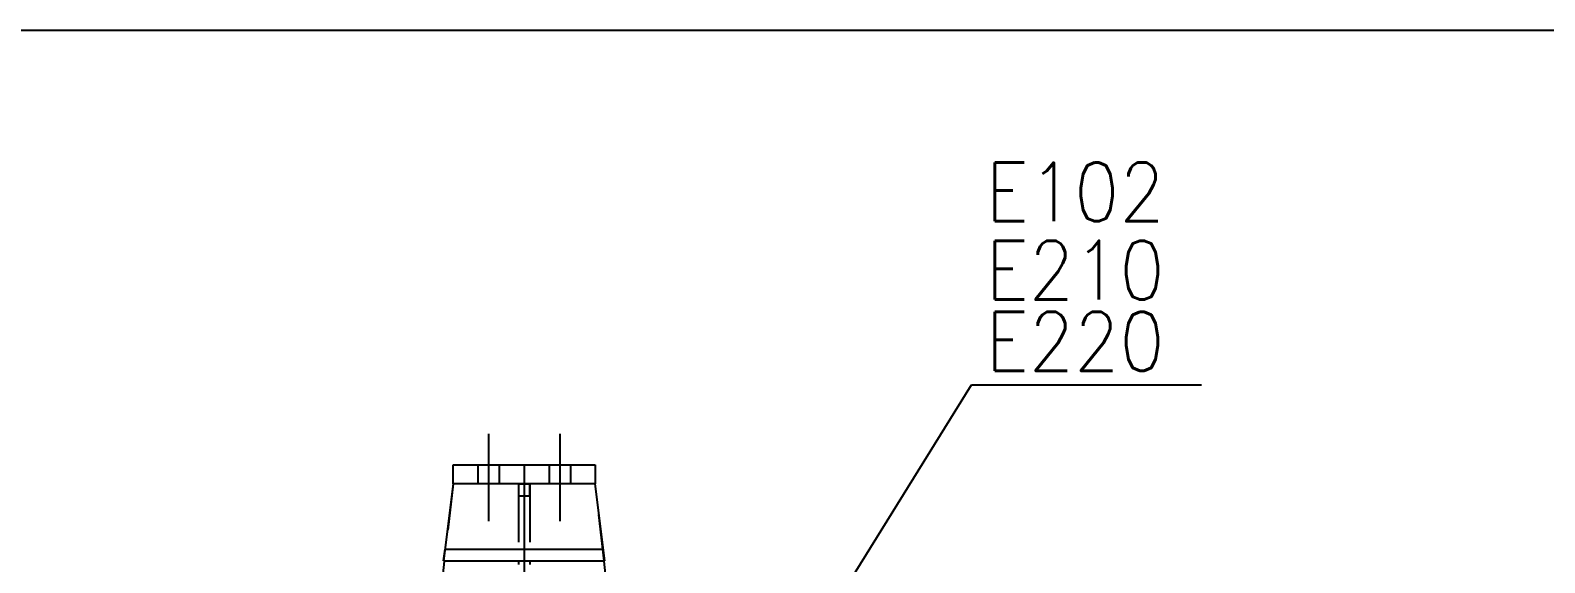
# Model space of a CAD drawing. Header units: millimetres. Extents: x 505 to 1346, y 20403 to 20997.
# Drawn here: x 1019.7 to 1083.6, y 20609.1 to 20631.6 of the extents above; entities that cross this region are included whole.
import ezdxf

# ---------------------------------------------------------------- set-up
doc = ezdxf.new("R2010")
doc.units = ezdxf.units.MM
doc.linetypes.add('DXK_LINE_DOT2', pattern=[3.9198, 1.9599, -1.9599])
doc.styles.add('RomanS', font='ROMANS__.TTF', dxfattribs={"height": 0.2})

# ---------------------------------------------------------------- blocks, each defined once
blk = doc.blocks.new('Part-110200292-57824 - 57739')
at = {"color": 7, "linetype": 'DXK_LINE_DOT2'}
for p, q in [((1037.541, 20612.456), (1037.169, 20609.206)), ((1043.541, 20612.456), (1037.541, 20612.456)), ((1043.917, 20609.206), (1043.541, 20612.456)), ((1037.152, 20609.056), (1037.123, 20608.806)), ((1037.123, 20608.806), (1037.123, 20606.901)), ((1043.963, 20608.806), (1043.934, 20609.056)), ((1043.963, 20606.901), (1043.963, 20608.806)), ((1037.123, 20606.901), (1037.147, 20606.746)), ((1043.938, 20606.746), (1043.963, 20606.901)), ((1037.468, 20606.425), (1037.623, 20606.401)), ((1043.463, 20606.401), (1037.623, 20606.401)), ((1043.463, 20606.401), (1043.617, 20606.425))]:
    blk.add_line(p, q, dxfattribs=at)
at = {"color": 3, "linetype": 'Continuous'}
for p, q in [((1037.169, 20609.206), (1037.152, 20609.056)), ((1043.934, 20609.056), (1043.917, 20609.206))]:
    blk.add_line(p, q, dxfattribs=at)
at = {"color": 7, "linetype": 'DXK_LINE_DOT2'}
for centre, start, end in [((1037.623, 20606.901), 197.99691, 251.99923), ((1043.463, 20606.901), 287.99923, 341.99691)]:
    blk.add_arc(centre, 0.5, start, end, dxfattribs=at)
blk = doc.blocks.new('Part-110200292-57826 - 57739')
at = {"color": 7, "linetype": 'DXK_LINE_DOT2'}
for p, q in [((1040.305, 20612.456), (1040.305, 20611.956)), ((1040.305, 20612.456), (1040.305, 20611.956)), ((1040.305, 20612.456), (1040.305, 20612.456)), ((1040.305, 20612.456), (1040.78, 20612.456)), ((1040.78, 20611.956), (1040.78, 20612.456)), ((1040.78, 20612.456), (1040.78, 20611.956)), ((1040.305, 20611.956), (1040.305, 20606.401)), ((1040.305, 20611.956), (1040.78, 20611.956)), ((1040.78, 20611.956), (1040.78, 20606.401)), ((1040.305, 20606.906), (1040.78, 20606.906)), ((1040.305, 20606.901), (1040.78, 20606.901)), ((1040.305, 20606.401), (1040.305, 20606.405)), ((1040.305, 20606.405), (1040.78, 20606.405)), ((1040.78, 20606.401), (1040.305, 20606.401)), ((1040.78, 20606.405), (1040.78, 20606.401))]:
    blk.add_line(p, q, dxfattribs=at)
at = {"color": 3, "linetype": 'Continuous'}
for p, q in [((1040.305, 20609.206), (1040.305, 20609.056)), ((1040.78, 20609.206), (1040.78, 20609.056))]:
    blk.add_line(p, q, dxfattribs=at)
blk = doc.blocks.new('Part-110200292-57835 - 57739')
at = {"color": 3, "linetype": 'Continuous'}
for p, q in [((1037.541, 20613.256), (1037.541, 20613.256)), ((1037.541, 20612.456), (1037.541, 20613.256)), ((1037.541, 20613.256), (1043.541, 20613.256)), ((1043.541, 20613.256), (1043.541, 20613.256)), ((1043.541, 20613.256), (1043.541, 20612.456)), ((1037.541, 20612.456), (1037.541, 20612.456)), ((1043.541, 20612.456), (1037.541, 20612.456)), ((1043.541, 20612.456), (1043.541, 20612.456))]:
    blk.add_line(p, q, dxfattribs=at)
at = {"color": 7, "linetype": 'DXK_LINE_DOT2'}
for p, q in [((1037.541, 20612.456), (1037.541, 20613.256)), ((1043.541, 20613.256), (1043.541, 20612.456))]:
    blk.add_line(p, q, dxfattribs=at)
blk = doc.blocks.new('Bolt-110200292-57836 - 57739')
at = {"color": 3, "linetype": 'Continuous'}
for p, q in [((1039.041, 20614.566), (1039.041, 20610.881)), ((1039.041, 20614.566), (1039.041, 20610.881)), ((1039.041, 20614.566), (1039.041, 20610.881)), ((1042.041, 20614.566), (1042.041, 20610.881)), ((1042.041, 20614.566), (1042.041, 20610.881)), ((1042.041, 20614.566), (1042.041, 20610.881)), ((1038.591, 20613.256), (1038.591, 20612.456)), ((1038.591, 20613.256), (1038.591, 20612.456)), ((1038.591, 20613.256), (1038.591, 20612.456)), ((1039.491, 20613.256), (1039.491, 20612.456)), ((1039.491, 20613.256), (1039.491, 20612.456)), ((1039.491, 20613.256), (1039.491, 20612.456)), ((1041.591, 20613.256), (1041.591, 20612.456)), ((1041.591, 20613.256), (1041.591, 20612.456)), ((1041.591, 20613.256), (1041.591, 20612.456)), ((1042.491, 20613.256), (1042.491, 20612.456)), ((1042.491, 20613.256), (1042.491, 20612.456)), ((1042.491, 20613.256), (1042.491, 20612.456))]:
    blk.add_line(p, q, dxfattribs=at)
blk = doc.blocks.new('Part-110200292-64307 - 57739')
at = {"color": 3, "linetype": 'Continuous'}
for p, q in [((1037.541, 20612.456), (1037.142, 20609.206)), ((1043.944, 20609.206), (1043.541, 20612.456)), ((1037.142, 20609.206), (1043.944, 20609.206)), ((1037.203, 20609.706), (1043.882, 20609.706))]:
    blk.add_line(p, q, dxfattribs=at)
at = {"color": 7, "linetype": 'DXK_LINE_DOT2'}
for p, q in [((1043.541, 20612.456), (1037.541, 20612.456)), ((1037.142, 20609.206), (1037.203, 20609.706))]:
    blk.add_line(p, q, dxfattribs=at)
blk = doc.blocks.new('StraightDimension-110200292-64386 - 57739')
at = {"color": 7, "linetype": 'Continuous'}
blk.add_line((1040.541, 20613.256), (1040.541, 20539.976), dxfattribs=at)
blk = doc.blocks.new('StraightDimension-110200292-64385 - 57739')
at = {"color": 7, "linetype": 'Continuous'}
blk.add_line((1040.541, 20613.256), (1040.541, 20539.976), dxfattribs=at)
blk = doc.blocks.new('StraightDimension-110200292-70075 - 57739')
at = {"color": 7, "linetype": 'Continuous'}
blk.add_line((545.548, 20631.586), (1148.584, 20631.586), dxfattribs=at)
blk = doc.blocks.new('Mark-110200292-64496 - 57739')
at = {"color": 7, "linetype": 'Continuous'}
for p, q in [((1048.87, 20599.665), (1059.408, 20616.63)), ((1059.408, 20616.63), (1069.106, 20616.63))]:
    blk.add_line(p, q, dxfattribs=at)
at = {"color": 0}
blk.add_wipeout([(1068.506, 20617.23), (1068.506, 20626.03), (1060.008, 20626.03), (1060.008, 20617.23)], dxfattribs=at)
at = {"color": 3, "style": 'RomanS', "width": 0.9}
for s, p in [('E102', (1060.008, 20623.53)), ('E210', (1060.008, 20620.23)), ('E220', (1060.008, 20617.23))]:
    blk.add_text(s, height=2.4772, dxfattribs=at).set_placement(p)

msp = doc.modelspace()

# ---------------------------------------------------------------- block references
for name in ['Bolt-110200292-57836 - 57739', 'Part-110200292-57835 - 57739', 'Part-110200292-57824 - 57739', 'Part-110200292-64307 - 57739', 'Part-110200292-57826 - 57739']:
    msp.add_blockref(name, (0, 0))

# ---------------------------------------------------------------- next in the draw order: block references
msp.add_blockref('StraightDimension-110200292-64386 - 57739', (0, 0))

# ---------------------------------------------------------------- next in the draw order: block references
msp.add_blockref('StraightDimension-110200292-64385 - 57739', (0, 0))

# ---------------------------------------------------------------- next in the draw order: block references
msp.add_blockref('StraightDimension-110200292-70075 - 57739', (0, 0))

# ---------------------------------------------------------------- next in the draw order: block references
msp.add_blockref('Mark-110200292-64496 - 57739', (0, 0))

doc.saveas('drawing.dxf')
